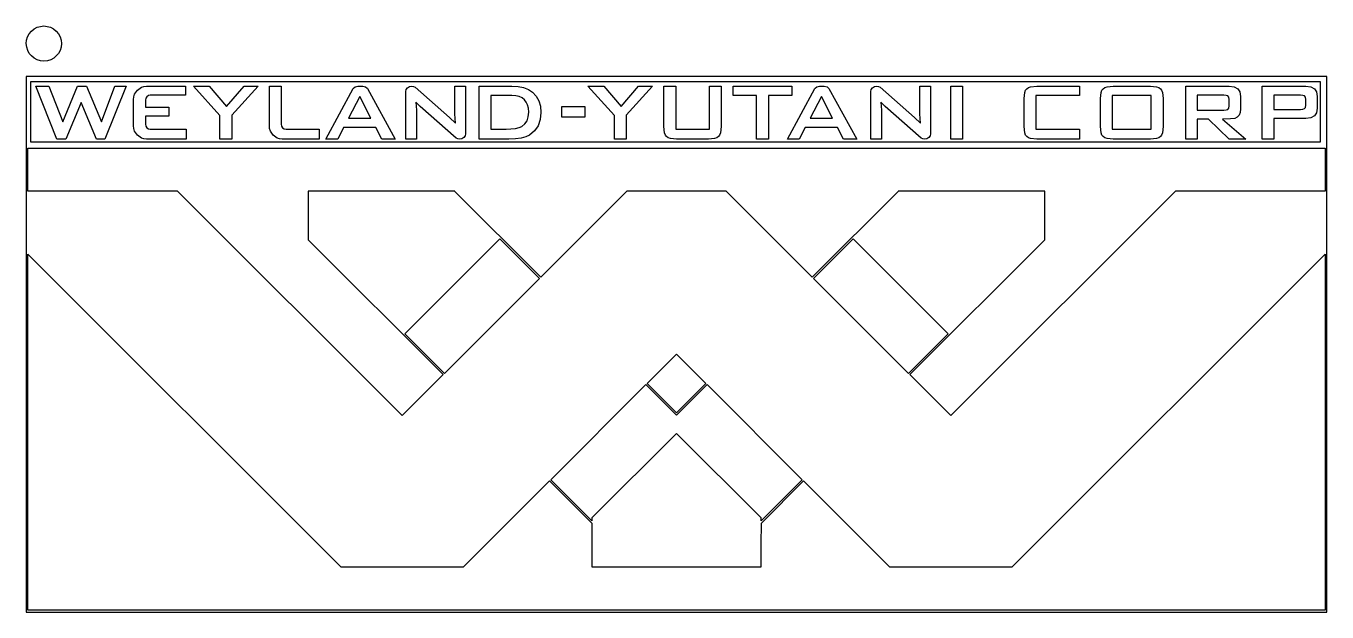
# Model space of a CAD drawing. Extents: x 0 to 22, y 0 to 9.9.
import ezdxf

# ---------------------------------------------------------------- set-up
doc = ezdxf.new("R2010")
doc.units = 0
doc.layers.add('Layer_1', color=7, linetype='CONTINUOUS')

msp = doc.modelspace()

# ---------------------------------------------------------------- linework, layer by layer
at = {"layer": 'Layer_1', "color": 7}
for points in [[(0.599798, 9.635873), (0.593756, 9.575934), (0.576424, 9.520105), (0.549004, 9.469584), (0.512687, 9.425568), (0.468669, 9.389251), (0.418149, 9.361829), (0.362322, 9.344499), (0.302381, 9.338456), (0.24244, 9.344499), (0.186614, 9.361829), (0.136093, 9.389251), (0.092075, 9.425568), (0.055758, 9.469584), (0.028338, 9.520105), (0.011006, 9.575934), (0.004964, 9.635873), (0.010733, 9.694167), (0.027604, 9.74969), (0.054934, 9.800881), (0.092075, 9.846179), (0.137374, 9.883321), (0.188564, 9.910651), (0.244088, 9.927523), (0.302381, 9.93329), (0.360674, 9.927523), (0.416199, 9.910651), (0.467388, 9.883321), (0.512687, 9.846179), (0.549828, 9.800881), (0.577158, 9.74969), (0.594029, 9.694167), (0.599798, 9.635873), (0.599798, 9.635873)], [(0, 9.079234), (0, 9.062918), (0, 0.000002), (22.030035, 0.000002), (22.030035, 9.079234), (0, 9.079234), (0, 9.079234)], [(0.164979, 8.9142), (0.388937, 8.9142), (0.625574, 8.31073), (0.873015, 8.9142), (1.024709, 8.9142), (1.277552, 8.31073), (1.503329, 8.9142), (1.696585, 8.9142), (1.337138, 8.014231), (1.190845, 8.014231), (0.93442, 8.636884), (0.674302, 8.014231), (0.524426, 8.014231), (0.164979, 8.9142), (0.164979, 8.9142)], [(2.03889, 8.9142), (2.702498, 8.9142), (2.702498, 8.760742), (2.103989, 8.760742), (2.073947, 8.754072), (2.046993, 8.735055), (2.029575, 8.708266), (2.022519, 8.675579), (2.022519, 8.560155), (2.419174, 8.560155), (2.419174, 8.406641), (2.022519, 8.406641), (2.022519, 8.268617), (2.029575, 8.23593), (2.046993, 8.209141), (2.073947, 8.190124), (2.105091, 8.183399), (2.710822, 8.183399), (2.710822, 8.014231), (2.03889, 8.014231), (1.995179, 8.018806), (1.954499, 8.03198), (1.885707, 8.080432), (1.83946, 8.152366), (1.826838, 8.194919), (1.822483, 8.24067), (1.822483, 8.687761), (1.826838, 8.733512), (1.83946, 8.776066), (1.885707, 8.847999), (1.954499, 8.896451), (1.995179, 8.909625), (2.03889, 8.9142), (2.03889, 8.9142)], [(2.83501, 8.9142), (3.101688, 8.9142), (3.396754, 8.568864), (3.693418, 8.9142), (3.928401, 8.9142), (3.483405, 8.422351), (3.483405, 8.014231), (3.281715, 8.014231), (3.281715, 8.417114), (2.83501, 8.9142), (2.83501, 8.9142)], [(4.120941, 8.9142), (4.320977, 8.9142), (4.320977, 8.271373), (4.327756, 8.237087), (4.345726, 8.209086), (4.372681, 8.190069), (4.403383, 8.183399), (4.966009, 8.183399), (4.966009, 8.014231), (4.337348, 8.014231), (4.293636, 8.018806), (4.252957, 8.03198), (4.184165, 8.080377), (4.137918, 8.15231), (4.125295, 8.194864), (4.120941, 8.240615), (4.120941, 8.9142), (4.120941, 8.9142)], [(5.621404, 8.9142), (5.70144, 8.9142), (5.749506, 8.902735), (5.774862, 8.881789), (5.781311, 8.871591), (6.251277, 8.014231), (6.026271, 8.014231), (5.922918, 8.21129), (5.377877, 8.21129), (5.277886, 8.014231), (5.07785, 8.014231), (5.541477, 8.871481), (5.547982, 8.881789), (5.573338, 8.902735), (5.621404, 8.9142), (5.621404, 8.9142)], [(6.529806, 8.9142), (6.529862, 8.9142), (6.529972, 8.9142), (6.561391, 8.909184), (6.589503, 8.894908), (7.172523, 8.383986), (7.27086, 8.286311), (7.262592, 8.441533), (7.262592, 8.9142), (7.442564, 8.9142), (7.442564, 8.10893), (7.442564, 8.10689), (7.434185, 8.070731), (7.412853, 8.041296), (7.381655, 8.021507), (7.343676, 8.014231), (7.312642, 8.019082), (7.284751, 8.032972), (7.284475, 8.033083), (6.67417, 8.570628), (6.602512, 8.643884), (6.610835, 8.50608), (6.610835, 8.014231), (6.430808, 8.014231), (6.430808, 8.822147), (6.431084, 8.822147), (6.439628, 8.858086), (6.46096, 8.887301), (6.491993, 8.906979), (6.529806, 8.9142), (6.529806, 8.9142)], [(7.673523, 8.9142), (8.226888, 8.9142), (8.332501, 8.907641), (8.426042, 8.888073), (8.507512, 8.855385), (8.57691, 8.80958), (8.638866, 8.745142), (8.683184, 8.66698), (8.709698, 8.575037), (8.718572, 8.469425), (8.706721, 8.34722), (8.671057, 8.242269), (8.611691, 8.154515), (8.528568, 8.08396), (8.46584, 8.053422), (8.386079, 8.031649), (8.289175, 8.018586), (8.175239, 8.014231), (7.673523, 8.014231), (7.673523, 8.9142), (7.673523, 8.9142)], [(9.515684, 8.9142), (9.782362, 8.9142), (10.077373, 8.568864), (10.374092, 8.9142), (10.609075, 8.9142), (10.164079, 8.422351), (10.164079, 8.014231), (9.962389, 8.014231), (9.962389, 8.417114), (9.515684, 8.9142), (9.515684, 8.9142)], [(10.801615, 8.9142), (11.001651, 8.9142), (11.001651, 8.183399), (11.571662, 8.183399), (11.571662, 8.9142), (11.771698, 8.9142), (11.771698, 8.227), (11.760013, 8.121938), (11.745405, 8.084731), (11.72501, 8.057832), (11.697725, 8.03876), (11.660849, 8.025145), (11.558323, 8.014231), (11.01499, 8.014231), (10.912078, 8.025145), (10.874651, 8.03876), (10.846649, 8.057832), (10.82697, 8.084731), (10.812859, 8.121938), (10.801615, 8.227), (10.801615, 8.9142), (10.801615, 8.9142)], [(11.975648, 8.9142), (12.967339, 8.9142), (12.967339, 8.753741), (12.57063, 8.753741), (12.57063, 8.014231), (12.370649, 8.014231), (12.370649, 8.753741), (11.975648, 8.753741), (11.975648, 8.9142), (11.975648, 8.9142)], [(13.437912, 8.9142), (13.518004, 8.9142), (13.566069, 8.902735), (13.59148, 8.881789), (13.597158, 8.872804), (14.067841, 8.014231), (13.842835, 8.014231), (13.739482, 8.21129), (13.194495, 8.21129), (13.09445, 8.014231), (12.894469, 8.014231), (13.358647, 8.872639), (13.364435, 8.881789), (13.389846, 8.902735), (13.437912, 8.9142), (13.437912, 8.9142)], [(14.403696, 8.9142), (14.403751, 8.9142), (14.403917, 8.9142), (14.435281, 8.909184), (14.463393, 8.894908), (15.046413, 8.383986), (15.144695, 8.286311), (15.136427, 8.441533), (15.136427, 8.9142), (15.316398, 8.9142), (15.316398, 8.10689), (15.30802, 8.070731), (15.286688, 8.041296), (15.255489, 8.021507), (15.21751, 8.014231), (15.186367, 8.019082), (15.15842, 8.033083), (14.54817, 8.570628), (14.476512, 8.643884), (14.484835, 8.50608), (14.484835, 8.014231), (14.304808, 8.014231), (14.304808, 8.822147), (14.305084, 8.822147), (14.313573, 8.858086), (14.334905, 8.887301), (14.365938, 8.906924), (14.403696, 8.9142), (14.403696, 8.9142)], [(15.658758, 8.9142), (15.858739, 8.9142), (15.858739, 8.014231), (15.658758, 8.014231), (15.658758, 8.9142), (15.658758, 8.9142)], [(17.114187, 8.9142), (17.842012, 8.9142), (17.842012, 8.753741), (17.100792, 8.753741), (17.100792, 8.183399), (17.842012, 8.183399), (17.842012, 8.014231), (17.114187, 8.014231), (17.01122, 8.025145), (16.973848, 8.03876), (16.945791, 8.057832), (16.926112, 8.084731), (16.912056, 8.121938), (16.900812, 8.227), (16.900812, 8.701431), (16.912056, 8.806493), (16.926112, 8.8437), (16.945791, 8.870599), (16.973848, 8.889671), (17.01122, 8.903286), (17.114187, 8.9142), (17.114187, 8.9142)], [(18.408275, 8.9142), (19.041621, 8.9142), (19.144148, 8.903286), (19.181024, 8.889671), (19.208309, 8.870599), (19.228704, 8.8437), (19.243311, 8.806493), (19.254942, 8.701431), (19.254942, 8.227), (19.243311, 8.121938), (19.228704, 8.084731), (19.208309, 8.057832), (19.181024, 8.03876), (19.144148, 8.025145), (19.041621, 8.014231), (18.408275, 8.014231), (18.305363, 8.025145), (18.267936, 8.03876), (18.239934, 8.057832), (18.220256, 8.084731), (18.206145, 8.121938), (18.1949, 8.227), (18.1949, 8.701431), (18.206145, 8.806493), (18.220256, 8.8437), (18.239934, 8.870599), (18.267936, 8.889671), (18.305363, 8.903286), (18.408275, 8.9142), (18.408275, 8.9142)], [(19.637595, 8.9142), (20.374295, 8.9142), (20.458851, 8.903286), (20.519264, 8.870599), (20.555534, 8.816084), (20.567606, 8.739796), (20.567606, 8.528735), (20.561377, 8.469535), (20.542636, 8.422792), (20.511382, 8.388451), (20.467615, 8.366513), (20.396784, 8.357362), (20.260965, 8.354331), (20.657619, 8.014231), (20.370932, 8.014231), (20.024273, 8.354331), (19.834269, 8.354331), (19.834269, 8.014231), (19.637595, 8.014231), (19.637595, 8.9142), (19.637595, 8.9142)], [(20.934936, 8.9142), (21.671635, 8.9142), (21.756246, 8.903286), (21.81666, 8.870599), (21.85293, 8.816084), (21.865001, 8.739796), (21.865001, 8.539208), (21.85293, 8.46292), (21.81666, 8.408405), (21.756246, 8.375718), (21.671635, 8.364804), (21.131609, 8.364804), (21.131609, 8.014231), (20.934936, 8.014231), (20.934936, 8.9142), (20.934936, 8.9142)], [(5.654587, 8.739796), (5.462929, 8.373513), (5.839575, 8.373513), (5.654587, 8.739796), (5.654587, 8.739796)], [(7.873559, 8.753741), (7.873559, 8.183399), (8.131914, 8.183399), (8.290278, 8.195636), (8.350691, 8.210849), (8.398592, 8.232237), (8.448201, 8.272145), (8.483589, 8.325557), (8.504866, 8.392475), (8.511922, 8.472952), (8.507512, 8.538767), (8.494227, 8.595818), (8.472069, 8.64405), (8.44109, 8.683572), (8.401237, 8.714274), (8.35251, 8.736213), (8.294963, 8.749332), (8.228542, 8.753741), (7.873559, 8.753741), (7.873559, 8.753741)], [(13.47115, 8.739796), (13.279437, 8.373513), (13.656138, 8.373513), (13.47115, 8.739796), (13.47115, 8.739796)], [(18.394936, 8.753741), (18.394936, 8.183399), (19.054961, 8.183399), (19.054961, 8.753741), (18.394936, 8.753741), (18.394936, 8.753741)], [(19.834269, 8.758978), (19.834269, 8.507789), (20.284281, 8.507789), (20.323859, 8.510876), (20.34927, 8.520026), (20.368011, 8.541854), (20.374295, 8.579337), (20.374295, 8.687485), (20.368011, 8.724968), (20.34927, 8.746741), (20.323859, 8.755891), (20.284281, 8.758978), (19.834269, 8.758978), (19.834269, 8.758978)], [(21.131609, 8.758978), (21.131609, 8.520026), (21.581677, 8.520026), (21.621254, 8.523058), (21.646665, 8.532208), (21.665406, 8.554036), (21.671635, 8.591519), (21.671635, 8.687485), (21.665406, 8.724968), (21.646665, 8.746741), (21.621254, 8.755891), (21.581677, 8.758978), (21.131609, 8.758978), (21.131609, 8.758978)], [(9.072783, 8.568864), (9.461169, 8.568864), (9.461169, 8.389223), (9.072783, 8.389223), (9.072783, 8.568864), (9.072783, 8.568864)], [(0.029986, 7.864245), (21.999994, 7.864245), (21.999994, 7.133168), (19.464404, 7.133168), (15.660798, 3.329618), (14.967038, 4.023377), (17.254141, 6.310425), (17.254141, 7.13405), (14.771191, 7.13405), (14.766837, 7.129641), (13.313778, 5.676637), (11.857247, 7.133168), (11.015045, 7.133168), (10.172843, 7.133168), (8.716312, 5.676637), (7.263254, 7.129641), (7.258899, 7.13405), (4.77595, 7.13405), (4.77595, 6.310425), (4.780359, 6.30607), (7.062997, 4.023322), (6.369292, 3.329618), (2.565687, 7.133168), (0.029986, 7.133168), (0.029986, 7.864245), (0.029986, 7.864245)], [(8.022883, 6.327678), (8.695145, 5.655471), (7.084164, 4.044489), (6.411956, 4.716751), (8.022883, 6.327678), (8.022883, 6.327678)], [(14.007152, 6.327678), (15.618078, 4.716751), (14.945871, 4.044544), (13.334945, 5.655471), (14.007152, 6.327678), (14.007152, 6.327678)], [(0.029986, 6.06574), (5.33152, 0.764207), (7.40701, 0.764207), (8.864534, 2.22173), (9.58172, 1.504544), (9.58172, 0.763325), (12.448205, 0.763325), (12.44837, 0.778153), (12.447978, 1.144306), (12.452394, 1.508678), (13.165501, 2.221785), (14.623025, 0.764207), (16.698516, 0.764207), (21.999994, 6.06563), (21.999994, 0.032744), (0.029986, 0.032744), (0.029986, 6.06574), (0.029986, 6.06574)], [(11.015045, 4.372241), (11.512186, 3.8751), (11.015045, 3.377959), (10.517904, 3.8751), (11.015045, 4.372241), (11.015045, 4.372241)], [(10.496737, 3.853934), (11.004462, 3.346209), (11.015045, 3.335571), (11.025629, 3.346209), (11.533353, 3.853934), (13.14428, 2.242952), (12.447433, 1.546105), (12.447433, 1.595384), (11.015045, 3.027772), (9.582602, 1.595384), (9.582602, 1.545995), (8.885701, 2.242897), (10.496737, 3.853934), (10.496737, 3.853934)]]:
    msp.add_lwpolyline(points, dxfattribs=at)
msp.add_lwpolyline([(0.080635, 8.990794), (21.91254, 8.990794), (21.91254, 7.962699), (0.080635, 7.962699), (0.080635, 8.990794)], close=True, dxfattribs=at)

doc.saveas('drawing.dxf')
